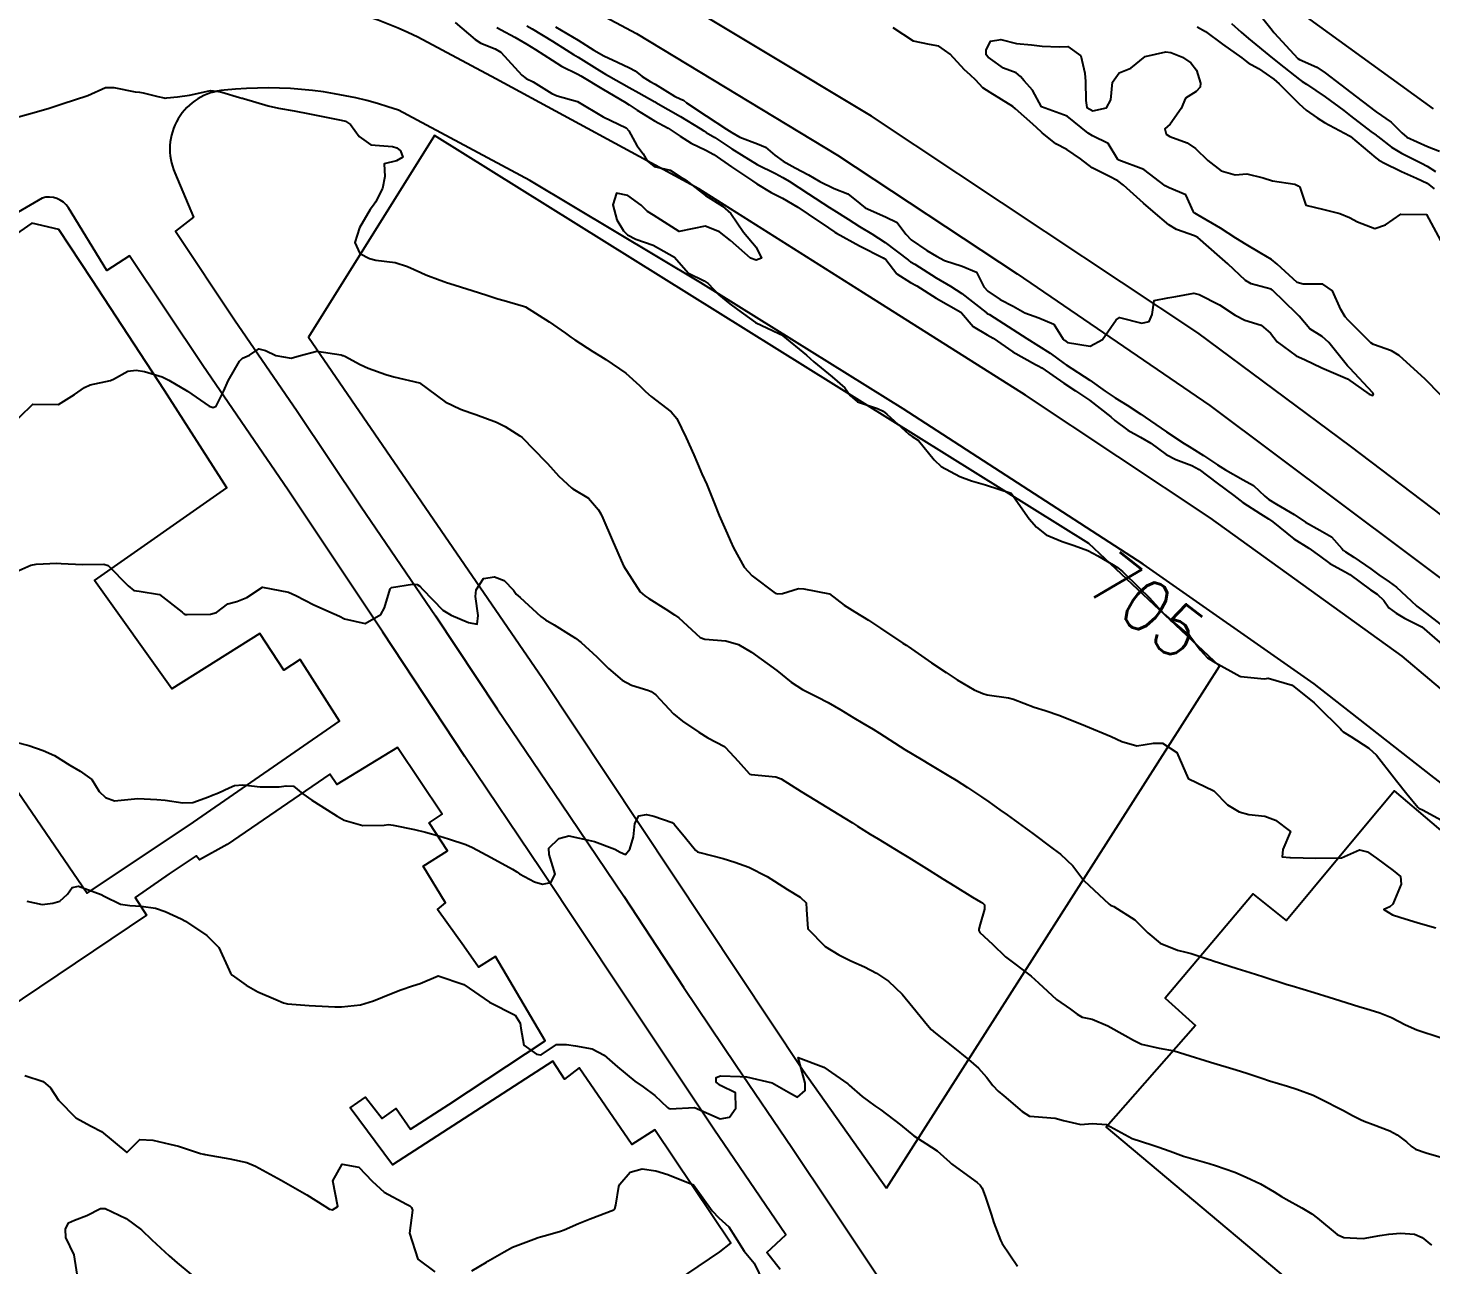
# Model space of a CAD drawing. Header units: metres. Extents: x 292545 to 299085, y 7450245 to 7463078.
# Drawn here: x 297802 to 297910.9, y 7452081.2 to 7452177.2 of the extents above; entities that cross this region are included whole.
import ezdxf
from ezdxf.enums import TextEntityAlignment as Align

# ---------------------------------------------------------------- set-up
doc = ezdxf.new("R2010")
doc.units = ezdxf.units.M
for name, color, linetype in [('Cotas', 45, 'Continuous'), ('Curvas de Nivel 1m', 11, 'Continuous'), ('Curvas de Nivel 5m', 15, 'Continuous'), ('Edificações', 30, 'Continuous'), ('Linha Férrea', 20, 'Continuous'), ('Vias Primárias', 230, 'Continuous')]:
    doc.layers.add(name, color=color, linetype=linetype)
doc.styles.add('Style-STANDARD', font='STANDARD.shx')

msp = doc.modelspace()

# ---------------------------------------------------------------- linework, layer by layer
at = {"layer": 'Curvas de Nivel 1m', "flags": 128}
for points, elevation in [([(297840.71, 7452177.36), (297841.11, 7452177.13), (297842.69, 7452176.16), (297843.76, 7452175.49), (297844.33, 7452175.13), (297844.68, 7452174.92), (297846.13, 7452174), (297846.67, 7452173.68), (297846.8, 7452173.59), (297847.05, 7452173.46), (297848.65, 7452172.56), (297849.39, 7452172.16), (297850.64, 7452171.45), (297850.71, 7452171.41), (297852.63, 7452170.3), (297854.15, 7452169.37), (297854.43, 7452169.19), (297854.61, 7452169.08), (297855.29, 7452168.67), (297856.6, 7452167.81), (297857.35, 7452167.33), (297858.58, 7452166.59), (297859.99, 7452165.88), (297860.57, 7452165.58), (297861.06, 7452165.28), (297862.55, 7452164.3), (297864.2, 7452163.25), (297864.54, 7452163.03), (297865.63, 7452162.33), (297866.53, 7452161.77), (297867.47, 7452161.21), (297868.51, 7452160.54), (297870.32, 7452159.17), (297870.41, 7452159.09), (297870.49, 7452159.04), (297870.81, 7452158.85), (297872.48, 7452157.8), (297873.58, 7452157.14), (297874.46, 7452156.56), (297876.35, 7452155.1), (297876.4, 7452155.06), (297876.44, 7452155.03), (297876.61, 7452154.93), (297878.43, 7452153.77), (297879.51, 7452153.07), (297880.42, 7452152.51), (297881.32, 7452151.95), (297882.4, 7452151.14), (297882.56, 7452151.03), (297884.39, 7452149.84), (297885.58, 7452149), (297886.37, 7452148.46), (297887.3, 7452147.91), (297888.36, 7452147.2), (297888.68, 7452146.96), (297890.34, 7452145.84), (297891.72, 7452144.92), (297892.11, 7452144.7), (297892.32, 7452144.57), (297893.21, 7452144), (297894.31, 7452143.28), (297894.92, 7452142.88), (297896.3, 7452142.12), (297897.1, 7452141.67), (297897.97, 7452140.84), (297898.28, 7452140.59), (297898.89, 7452140.22), (297900.26, 7452139.41), (297901.13, 7452138.81), (297902.25, 7452138.19), (297903.15, 7452137.69), (297903.96, 7452136.77), (297904.09, 7452136.63), (297904.23, 7452136.53), (297904.89, 7452136.1), (297906.21, 7452135.21), (297906.84, 7452134.74), (297907.64, 7452134.18), (297908.19, 7452133.77), (297909.33, 7452132.71), (297909.77, 7452132.3), (297910.18, 7452132), (297911.91, 7452130.68)], 703), ([(297895.38, 7452177.54), (297896.14, 7452176.87), (297896.71, 7452176.36), (297898.58, 7452174.84), (297898.68, 7452174.76), (297899.08, 7452174.43), (297900.67, 7452173.18), (297900.88, 7452173.03), (297901.22, 7452172.81), (297902.65, 7452171.84), (297904.1, 7452170.78), (297904.63, 7452170.37), (297906.21, 7452169.16), (297906.61, 7452168.86), (297906.68, 7452168.81), (297906.75, 7452168.75), (297907.8, 7452167.93), (297908.6, 7452167.46), (297910.14, 7452166.7), (297910.59, 7452166.45), (297911.22, 7452166.05)], 701), ([(297838.37, 7452177.21), (297838.71, 7452177.03), (297839.76, 7452176.47), (297840.69, 7452175.94), (297841.38, 7452175.52), (297842.67, 7452174.68), (297843.4, 7452174.23), (297844.66, 7452173.6), (297844.88, 7452173.48), (297846.65, 7452172.4), (297848.27, 7452171.44), (297848.64, 7452171.21), (297849.27, 7452170.8), (297850.62, 7452169.97), (297851.66, 7452169.4), (297852.61, 7452168.78), (297853.45, 7452168.23), (297854.6, 7452167.7), (297855.22, 7452167.35), (297856.58, 7452166.4), (297858.22, 7452165.32), (297858.56, 7452165.09), (297859.66, 7452164.41), (297860.55, 7452163.96), (297861.73, 7452163.28), (297862.54, 7452162.72), (297864.12, 7452161.66), (297864.52, 7452161.38), (297864.61, 7452161.33), (297864.74, 7452161.25), (297866.51, 7452160.27), (297868.36, 7452159.34), (297868.49, 7452159.26), (297868.56, 7452159.2), (297869.41, 7452158.11), (297870.48, 7452157.43), (297870.96, 7452157.17), (297872.46, 7452156.2), (297874.39, 7452155.13), (297874.44, 7452155.08), (297875.34, 7452154.02), (297876.43, 7452153.36), (297876.89, 7452153.1), (297878.41, 7452152.05), (297880.19, 7452151.06), (297880.4, 7452150.96), (297880.67, 7452150.79), (297882.38, 7452149.61), (297883.28, 7452149.02), (297884.37, 7452148.29), (297886.04, 7452146.99), (297886.35, 7452146.72), (297887.34, 7452145.97), (297888.34, 7452145.42), (297889.12, 7452144.95), (297890.31, 7452144.08), (297891.07, 7452143.69), (297892.31, 7452143.23), (297892.89, 7452142.9), (297894.29, 7452141.86), (297895.57, 7452140.88), (297896.27, 7452140.34), (297897.65, 7452139.46), (297898.26, 7452139.09), (297898.59, 7452138.84), (297900.24, 7452137.53), (297901.4, 7452136.81), (297902.23, 7452136.21), (297903.03, 7452135.6), (297904.21, 7452134.97), (297904.57, 7452134.77), (297906.19, 7452133.58), (297906.69, 7452133.24), (297907.22, 7452132.73), (297907.61, 7452132.16), (297908.17, 7452131.75), (297908.81, 7452131.36), (297910.16, 7452130.7), (297912.14, 7452128.99)], 704), ([(297842.93, 7452177.28), (297844.69, 7452176.25), (297845.91, 7452175.47), (297846.68, 7452175.03), (297847.75, 7452174.52), (297848.67, 7452174.08), (297849.1, 7452173.86), (297849.66, 7452173.43), (297850.27, 7452173.03), (297850.66, 7452172.81), (297852.17, 7452171.88), (297852.65, 7452171.67), (297852.85, 7452171.59), (297853.1, 7452171.38), (297854.63, 7452170.36), (297856.19, 7452169.34), (297856.61, 7452169.07), (297857.22, 7452168.72), (297858.6, 7452168.2), (297859.22, 7452167.93), (297859.94, 7452167.3), (297860.59, 7452166.84), (297861.53, 7452166.33), (297862.57, 7452165.79), (297863.43, 7452165.26), (297864.56, 7452164.73), (297865.62, 7452164.3), (297866.55, 7452163.56), (297866.97, 7452163.22), (297868.54, 7452162.53), (297869.44, 7452162.09), (297870.11, 7452161.18), (297870.52, 7452160.75), (297871.74, 7452159.92), (297872.5, 7452159.48), (297873.13, 7452159.14), (297874.49, 7452158.69), (297875.6, 7452158.22), (297876.18, 7452157.1), (297876.47, 7452156.75), (297877.44, 7452156.1), (297878.45, 7452155.58), (297879.35, 7452155.07), (297880.44, 7452154.68), (297881.6, 7452154.2), (297882.32, 7452153.03), (297882.37, 7452152.98), (297882.42, 7452152.94), (297882.67, 7452152.77), (297884.42, 7452152.49), (297885.39, 7452153), (297886.44, 7452154.54), (297886.7, 7452154.72), (297888.44, 7452154.27), (297889, 7452154.39), (297889.23, 7452154.95), (297889.38, 7452156.03), (297890.46, 7452156.23), (297891.06, 7452156.33), (297892.47, 7452156.6), (297892.88, 7452156.49), (297894.45, 7452155.68), (297895.69, 7452154.88), (297896.44, 7452154.51), (297897.7, 7452154.11), (297898.43, 7452153.49), (297898.95, 7452152.83), (297900.41, 7452151.74), (297901.05, 7452151.45), (297902.4, 7452150.79), (297904.39, 7452149.94), (297906.08, 7452148.75), (297906.37, 7452148.65), (297906.42, 7452148.75), (297906.37, 7452148.86), (297904.57, 7452150.77), (297904.4, 7452150.96), (297902.96, 7452152.78), (297902.43, 7452153.24), (297901.47, 7452153.84), (297900.64, 7452154.82), (297900.45, 7452155.02), (297898.58, 7452156.84), (297898.47, 7452156.91), (297896.93, 7452157.32), (297896.48, 7452157.59), (297895.11, 7452158.88), (297894.5, 7452159.42), (297892.79, 7452160.91), (297892.52, 7452161.06), (297891.13, 7452161.53), (297890.53, 7452161.9), (297889.3, 7452162.95), (297888.55, 7452163.58), (297887.02, 7452164.98), (297886.57, 7452165.31), (297885.88, 7452165.68), (297884.58, 7452166.33), (297883.66, 7452167.02), (297882.6, 7452167.74), (297881.77, 7452168.2), (297880.7, 7452169.05), (297880.61, 7452169.13), (297879.97, 7452169.71), (297878.64, 7452170.91), (297878.42, 7452171.08), (297876.65, 7452172.18), (297876.1, 7452172.55), (297875.56, 7452173.12), (297875.1, 7452173.55), (297874.67, 7452173.94), (297873.55, 7452175.14), (297872.69, 7452175.76), (297871.95, 7452175.9), (297870.7, 7452176.15), (297869.14, 7452177.19)], 702), ([(297911.64, 7452148.69), (297910.39, 7452149.95), (297909.58, 7452150.71), (297908.41, 7452151.76), (297907.81, 7452152.12), (297906.42, 7452152.62), (297906.21, 7452152.75), (297904.44, 7452154.5), (297904.22, 7452154.77), (297903.89, 7452155.33), (297903.24, 7452156.78), (297902.48, 7452157.3), (297900.96, 7452157.29), (297900.48, 7452157.43), (297898.94, 7452158.84), (297898.5, 7452159.21), (297897.62, 7452159.74), (297896.52, 7452160.38), (297895.73, 7452160.88), (297894.53, 7452161.65), (297892.8, 7452162.65), (297892.54, 7452162.81), (297892.48, 7452162.85), (297892.44, 7452162.91), (297891.86, 7452164.22), (297890.56, 7452164.78), (297890.24, 7452164.94), (297888.58, 7452166.19), (297886.66, 7452166.92), (297886.59, 7452166.95), (297886.56, 7452166.98), (297885.83, 7452168.22), (297884.61, 7452168.81), (297884.27, 7452169.01), (297882.63, 7452170.35), (297880.64, 7452171.05), (297879.95, 7452172.35), (297879.31, 7452173.07), (297879.02, 7452173.43), (297878.67, 7452173.7), (297877.7, 7452174.07), (297876.68, 7452174.79), (297876.5, 7452174.92), (297876.36, 7452175.1), (297876.34, 7452175.46), (297876.7, 7452176.17), (297877.5, 7452176.3), (297878.7, 7452175.99), (297879.87, 7452175.88), (297880.69, 7452175.77), (297882.01, 7452175.72), (297882.69, 7452175.74), (297883.69, 7452175.02), (297884.01, 7452173.68), (297884.06, 7452173.02), (297884.09, 7452171.56), (297884.16, 7452171.01), (297884.63, 7452170.76), (297885.68, 7452170.99), (297886.03, 7452171.6), (297886.15, 7452172.99), (297886.67, 7452173.71), (297887.57, 7452174.07), (297888.68, 7452174.96), (297890.3, 7452175.33), (297890.69, 7452175.27), (297891.58, 7452174.93), (297892.24, 7452174.48), (297892.67, 7452173.9), (297892.98, 7452172.91), (297892.96, 7452172.6), (297892.65, 7452172.26), (297891.83, 7452171.74), (297891.48, 7452170.93), (297890.62, 7452169.72), (297890.22, 7452169.35), (297890.32, 7452168.94), (297890.61, 7452168.75), (297891.96, 7452168.27), (297892.6, 7452167.84), (297893.56, 7452166.9), (297894.58, 7452166.1), (297895.67, 7452165.78), (297896.58, 7452165.86), (297897.86, 7452165.56), (297898.57, 7452165.33), (297900.32, 7452165.06), (297900.56, 7452164.93), (297900.69, 7452164.82), (297901.16, 7452163.42), (297902.55, 7452163.09), (297903.8, 7452162.78), (297904.54, 7452162.46), (297905.17, 7452162.13), (297906.53, 7452161.62), (297907.35, 7452161.91), (297908.54, 7452162.72), (297910.54, 7452162.7), (297911.62, 7452160.69)], 703), ([(297892.72, 7452177.28), (297893.37, 7452176.9), (297894.7, 7452175.94), (297896.2, 7452174.87), (297896.46, 7452174.65), (297896.68, 7452174.47), (297897.5, 7452174.03), (297898.67, 7452173.21), (297899.08, 7452172.84), (297900.64, 7452171.3), (297901.2, 7452170.81), (297902.03, 7452170.2), (297902.62, 7452169.85), (297904.56, 7452168.82), (297904.61, 7452168.79), (297904.64, 7452168.77), (297906.6, 7452167.1), (297906.8, 7452166.95), (297907.17, 7452166.74), (297908.58, 7452166.03), (297909.75, 7452165.53), (297910.57, 7452165.13), (297911.13, 7452164.69)], 702), ([(297800.79, 7452170.17), (297802.63, 7452170.68), (297803.63, 7452170.97), (297804.64, 7452171.29), (297806.64, 7452171.93), (297808, 7452172.57), (297808.65, 7452172.56), (297810.3, 7452172.23), (297810.65, 7452172.19), (297810.91, 7452172.15), (297812.05, 7452171.87), (297812.54, 7452171.76), (297812.64, 7452171.74), (297812.75, 7452171.75), (297813.58, 7452171.85), (297814.52, 7452171.96), (297814.64, 7452171.99), (297816.15, 7452172.32), (297816.65, 7452172.29), (297817.03, 7452172.2), (297818.4, 7452171.79), (297818.59, 7452171.74), (297818.64, 7452171.74), (297818.72, 7452171.71), (297820.63, 7452171.13), (297821.43, 7452170.96), (297822.63, 7452170.75), (297823.84, 7452170.52), (297824.62, 7452170.36), (297826.28, 7452170.04), (297826.62, 7452169.95), (297827.01, 7452169.69), (297827.68, 7452168.76), (297828.6, 7452168.12), (297830.27, 7452167.98), (297830.6, 7452167.87), (297830.9, 7452167.65), (297831.07, 7452167.16), (297830.58, 7452166.86), (297829.62, 7452166.63), (297829.69, 7452165.66), (297829.5, 7452164.72), (297828.96, 7452163.67), (297828.79, 7452163.42), (297828.54, 7452163.1), (297827.72, 7452161.68), (297827.36, 7452160.54), (297827.75, 7452159.68), (297828.5, 7452159.3), (297828.99, 7452159.17), (297830.49, 7452158.99), (297831.45, 7452158.68), (297832.48, 7452158.19), (297832.87, 7452158.02), (297833.97, 7452157.61), (297834.34, 7452157.47), (297834.47, 7452157.43), (297834.72, 7452157.35), (297836.47, 7452156.8), (297837.59, 7452156.45), (297838.46, 7452156.17), (297838.93, 7452156.03), (297840.45, 7452155.59), (297840.6, 7452155.53), (297842.44, 7452154.38), (297843.71, 7452153.49), (297844.12, 7452153.19), (297844.42, 7452152.98), (297845.81, 7452152.07), (297846.41, 7452151.7), (297846.82, 7452151.46), (297848.39, 7452150.38), (297849.44, 7452149.42), (297849.91, 7452148.96), (297850.36, 7452148.57), (297851.91, 7452147.39), (297852.35, 7452146.86), (297853.06, 7452145.38), (297853.65, 7452144.04), (297853.94, 7452143.37), (297854.29, 7452142.57), (297854.66, 7452141.74), (297854.82, 7452141.36), (297855.24, 7452140.32), (297855.64, 7452139.35), (297856.24, 7452137.94), (297856.51, 7452137.34), (297856.73, 7452136.84), (297857.57, 7452135.33), (297858.2, 7452134.66), (297859.97, 7452133.3), (297860.18, 7452133.25), (297860.54, 7452133.29), (297861.79, 7452133.67), (297862.19, 7452133.65), (297864.18, 7452133.25), (297865.33, 7452132.39), (297866.17, 7452131.85), (297867.22, 7452131.21), (297868.16, 7452130.6), (297869.89, 7452129.44), (297870.14, 7452129.28), (297870.21, 7452129.24), (297870.3, 7452129.18), (297872.12, 7452127.89), (297873.25, 7452127.14), (297874.11, 7452126.57), (297875.42, 7452125.8), (297876.1, 7452125.51), (297876.42, 7452125.43), (297878.09, 7452125.18), (297878.46, 7452125.08), (297880.08, 7452124.46), (297880.94, 7452124.19), (297882.07, 7452123.81), (297884.06, 7452123.01), (297886.05, 7452122.19), (297886.87, 7452121.79), (297888.05, 7452121.46), (297889.34, 7452121.66), (297890.05, 7452121.66), (297891.16, 7452120.93), (297892.02, 7452118.92), (297894.01, 7452117.97), (297895.08, 7452116.88), (297895.99, 7452116.33), (297896.73, 7452116.12), (297897.98, 7452116.01), (297898.82, 7452115.68), (297899.97, 7452114.82), (297899.38, 7452113.4), (297899.32, 7452112.83), (297899.92, 7452112.79), (297899.94, 7452112.79), (297899.98, 7452112.79), (297901.94, 7452112.74), (297903.94, 7452112.77), (297905.33, 7452113.38), (297905.95, 7452113.24), (297906.65, 7452112.74), (297907.93, 7452111.78), (297908.52, 7452111.31), (297908.56, 7452110.72), (297907.91, 7452109.16), (297907.67, 7452108.96), (297907.22, 7452108.74), (297907.9, 7452108.34), (297908.46, 7452108.16), (297909.89, 7452107.72), (297911.25, 7452107.32)], 706), ([(297800.33, 7452146.01), (297802.35, 7452147.98), (297804.35, 7452147.96), (297805.58, 7452148.74), (297806.37, 7452149.28), (297806.82, 7452149.49), (297808.38, 7452149.82), (297808.45, 7452149.84), (297808.61, 7452149.91), (297809.74, 7452150.54), (297810.39, 7452150.62), (297811.02, 7452150.51), (297812.39, 7452150.11), (297812.92, 7452149.85), (297814.37, 7452148.98), (297816.05, 7452147.82), (297816.35, 7452147.71), (297816.6, 7452147.82), (297817.17, 7452149.01), (297817.52, 7452149.8), (297818.4, 7452151.32), (297818.64, 7452151.55), (297819.18, 7452151.78), (297819.91, 7452152.27), (297820.41, 7452152.16), (297821.23, 7452151.76), (297822.4, 7452151.56), (297823.02, 7452151.74), (297824.41, 7452152.1), (297826.3, 7452151.8), (297826.4, 7452151.77), (297826.45, 7452151.75), (297826.57, 7452151.7), (297827.77, 7452151.05), (297828.39, 7452150.77), (297829.76, 7452150.29), (297830.39, 7452150.1), (297832.38, 7452149.63), (297834.36, 7452148.17), (297835.56, 7452147.59), (297836.35, 7452147.32), (297836.74, 7452147.19), (297838.34, 7452146.59), (297839.03, 7452146.24), (297840.15, 7452145.53), (297840.33, 7452145.39), (297842.18, 7452143.51), (297842.3, 7452143.37), (297843.19, 7452142.4), (297844.16, 7452141.49), (297844.28, 7452141.41), (297845.49, 7452140.68), (297846.27, 7452139.78), (297846.44, 7452139.46), (297846.6, 7452139.12), (297847.33, 7452137.45), (297848.21, 7452135.44), (297849.5, 7452133.42), (297849.86, 7452133.09), (297850.18, 7452132.89), (297851.5, 7452132.07), (297852.17, 7452131.64), (297852.5, 7452131.39), (297854.15, 7452129.87), (297854.52, 7452129.73), (297856.15, 7452129.6), (297857.13, 7452129.33), (297858.13, 7452128.73), (297860.11, 7452127.3), (297861.21, 7452126.39), (297862.1, 7452125.83), (297863.24, 7452125.26), (297864.09, 7452124.82), (297865.07, 7452124.25), (297866.07, 7452123.64), (297866.79, 7452123.21), (297867.59, 7452122.74), (297868.06, 7452122.45), (297870.04, 7452121.18), (297871.31, 7452120.43), (297872.03, 7452119.99), (297873.45, 7452119.14), (297874.02, 7452118.79), (297874.9, 7452118.23), (297876, 7452117.49), (297876.55, 7452117.1), (297877.4, 7452116.5), (297877.98, 7452116.11), (297879.41, 7452115.07), (297879.97, 7452114.65), (297881.45, 7452113.55), (297881.94, 7452113.18), (297882.13, 7452113.04), (297883.07, 7452112.15), (297883.92, 7452111.01), (297885.9, 7452109.16), (297886.01, 7452109.1), (297886.27, 7452108.98), (297887.89, 7452107.95), (297888.91, 7452106.95), (297889.86, 7452106.14), (297891.2, 7452105.59), (297891.86, 7452105.44), (297892.27, 7452105.33), (297893.58, 7452104.89), (297893.85, 7452104.81), (297893.97, 7452104.77), (297895.84, 7452104.16), (297896.84, 7452103.86), (297897.83, 7452103.56), (297899.71, 7452102.94), (297899.82, 7452102.9), (297900.11, 7452102.82), (297901.82, 7452102.3), (297902.98, 7452101.94), (297903.81, 7452101.68), (297905.36, 7452101.2), (297905.81, 7452101.07), (297906.9, 7452100.74), (297907.8, 7452100.37), (297908.89, 7452099.81), (297909.79, 7452099.41), (297911.67, 7452098.8)], 707), ([(297801.28, 7452135.07), (297802.21, 7452135.48), (297802.61, 7452135.57), (297804.21, 7452135.64), (297804.55, 7452135.62), (297806.21, 7452135.54), (297807.86, 7452135.56), (297808.21, 7452135.45), (297809.76, 7452133.89), (297810.19, 7452133.52), (297810.61, 7452133.46), (297812.18, 7452133.2), (297813.94, 7452131.84), (297814.04, 7452131.72), (297814.16, 7452131.66), (297814.34, 7452131.66), (297816.16, 7452131.69), (297816.61, 7452131.81), (297817.49, 7452132.48), (297818.18, 7452132.67), (297818.98, 7452132.98), (297820.19, 7452133.77), (297822.19, 7452133.39), (297822.78, 7452133.14), (297824.17, 7452132.4), (297825.74, 7452131.7), (297826.16, 7452131.52), (297826.54, 7452131.31), (297828.16, 7452130.96), (297829.37, 7452131.66), (297829.65, 7452132.18), (297830.09, 7452133.65), (297830.19, 7452133.74), (297831.82, 7452134.01), (297832.2, 7452133.98), (297832.4, 7452133.84), (297832.61, 7452133.62), (297834.17, 7452132), (297834.83, 7452131.59), (297836.16, 7452131.04), (297836.84, 7452130.89), (297836.92, 7452131.57), (297836.71, 7452133.05), (297836.76, 7452133.57), (297837.33, 7452134.44), (297838.2, 7452134.59), (297838.93, 7452134.28), (297839.66, 7452133.54), (297839.88, 7452133.24), (297840.18, 7452132.98), (297841.79, 7452131.51), (297842.16, 7452131.24), (297842.82, 7452130.84), (297844.15, 7452130.02), (297844.48, 7452129.82), (297844.93, 7452129.48), (297846.13, 7452128.37), (297847.05, 7452127.45), (297848.1, 7452126.56), (297848.83, 7452126.16), (297850.1, 7452125.77), (297850.35, 7452125.67), (297850.71, 7452125.41), (297851.38, 7452124.7), (297852.08, 7452123.94), (297852.77, 7452123.38), (297854.06, 7452122.51), (297854.76, 7452122.07), (297856.04, 7452121.4), (297856.13, 7452121.34), (297857.09, 7452120.27), (297857.95, 7452119.32), (297858.02, 7452119.27), (297858.1, 7452119.24), (297860.02, 7452119.04), (297860.43, 7452118.89), (297862, 7452117.91), (297863.06, 7452117.26), (297863.99, 7452116.69), (297865.37, 7452115.84), (297865.98, 7452115.48), (297866.13, 7452115.38), (297866.37, 7452115.22), (297867.36, 7452114.6), (297867.96, 7452114.23), (297869.69, 7452113.18), (297869.95, 7452113.02), (297870.34, 7452112.78), (297871.93, 7452111.8), (297873, 7452111.14), (297873.92, 7452110.57), (297875.3, 7452109.72), (297875.91, 7452109.36), (297876.06, 7452109.26), (297876.22, 7452109.11), (297876.22, 7452108.78), (297875.88, 7452107.61), (297875.77, 7452107.22), (297875.78, 7452107.11), (297875.87, 7452106.98), (297876.83, 7452106.06), (297877.85, 7452105.08), (297879.84, 7452103.58), (297880.41, 7452103.05), (297881.81, 7452101.77), (297882.89, 7452101.02), (297883.41, 7452100.63), (297883.8, 7452100.39), (297884.57, 7452100.23), (297885.79, 7452099.72), (297887.13, 7452098.98), (297887.78, 7452098.6), (297888.42, 7452098.31), (297889.77, 7452098), (297890.93, 7452097.77), (297891.76, 7452097.53), (297893.75, 7452096.89), (297895.75, 7452096.3), (297896.57, 7452096.04), (297897.74, 7452095.65), (297898.35, 7452095.46), (297899.74, 7452095.04), (297900.46, 7452094.81), (297901.73, 7452094.33), (297902.6, 7452093.91), (297903.72, 7452093.33), (297904.08, 7452093.14), (297904.78, 7452092.76), (297905.4, 7452092.46), (297905.7, 7452092.32), (297906.38, 7452092.06), (297907.69, 7452091.56), (297908.24, 7452091.27), (297908.97, 7452090.71), (297909.35, 7452090.37), (297909.68, 7452090.15), (297910.49, 7452089.87), (297911.67, 7452089.52)], 708), ([(297800.04, 7452122.01), (297802.04, 7452121.48), (297803.16, 7452121.1), (297804.03, 7452120.71), (297805.22, 7452119.95), (297806.02, 7452119.5), (297806.94, 7452118.85), (297807.51, 7452117.92), (297808, 7452117.44), (297808.7, 7452117.19), (297809.99, 7452117.31), (297810.51, 7452117.37), (297811.99, 7452117.3), (297812.63, 7452117.23), (297813.99, 7452117.03), (297814.77, 7452117.05), (297816, 7452117.5), (297816.23, 7452117.59), (297816.77, 7452117.81), (297817.6, 7452118.21), (297818.01, 7452118.37), (297818.65, 7452118.43), (297820.01, 7452118.28), (297821.49, 7452118.27), (297822.01, 7452118.36), (297822.58, 7452118.32), (297823.31, 7452117.73), (297824, 7452117.23), (297825.2, 7452116.49), (297825.98, 7452116.01), (297826.52, 7452115.69), (297827.97, 7452115.27), (297829.63, 7452115.31), (297829.97, 7452115.34), (297830.32, 7452115.3), (297831.97, 7452114.97), (297832.84, 7452114.75), (297833.96, 7452114.44), (297834.61, 7452114.25), (297835.96, 7452113.79), (297836.49, 7452113.57), (297837.94, 7452112.8), (297839.58, 7452111.88), (297839.93, 7452111.67), (297840.14, 7452111.53), (297841.3, 7452110.91), (297841.92, 7452110.73), (297842.57, 7452110.85), (297842.89, 7452111.5), (297842.43, 7452113.02), (297842.41, 7452113.51), (297843.19, 7452114.27), (297843.96, 7452114.47), (297844.78, 7452114.3), (297845.96, 7452114.02), (297847.52, 7452113.44), (297847.95, 7452113.2), (297848.36, 7452113.03), (297848.7, 7452113.43), (297848.99, 7452114.4), (297849.09, 7452115.43), (297849.38, 7452116.03), (297849.98, 7452116.14), (297850.56, 7452115.99), (297851.97, 7452115.51), (297852.14, 7452115.39), (297853.02, 7452114.32), (297853.8, 7452113.37), (297853.95, 7452113.24), (297854.14, 7452113.18), (297855.94, 7452112.71), (297856.85, 7452112.42), (297857.93, 7452112.03), (297859.35, 7452111.31), (297859.92, 7452110.96), (297860.94, 7452110.31), (297861.91, 7452109.7), (297862.37, 7452109.27), (297862.41, 7452108.75), (297862.52, 7452107.26), (297863.86, 7452105.89), (297864.91, 7452105.24), (297865.85, 7452104.78), (297866.92, 7452104.29), (297867.84, 7452103.81), (297868.77, 7452103.19), (297869.82, 7452102.17), (297870.65, 7452101.17), (297871.79, 7452099.77), (297872.08, 7452099.45), (297872.41, 7452099.15), (297873.77, 7452098.09), (297874.98, 7452097.12), (297875.75, 7452096.43), (297876.38, 7452095.74), (297876.88, 7452095.09), (297877.28, 7452094.64), (297877.72, 7452094.28), (297879.15, 7452093.07), (297879.71, 7452092.72), (297880.08, 7452092.68), (297881.71, 7452092.55), (297882.35, 7452092.38), (297883.7, 7452092.07), (297884.57, 7452092.13), (297885.7, 7452092.07), (297887.68, 7452090.97), (297889.21, 7452090.48), (297889.68, 7452090.33), (297890.62, 7452089.98), (297891.67, 7452089.61), (297892.21, 7452089.45), (297893.66, 7452089.04), (297894.15, 7452088.89), (297895.66, 7452088.35), (297896.53, 7452087.98), (297897.64, 7452087.45), (297898.71, 7452086.83), (297899.28, 7452086.47), (297899.63, 7452086.26), (297900.84, 7452085.59), (297901.62, 7452085.13), (297902.06, 7452084.8), (297903.6, 7452083.53), (297904.11, 7452083.29), (297905.6, 7452083.22), (297906.9, 7452083.44), (297907.6, 7452083.55), (297908.5, 7452083.62), (297909.6, 7452083.54), (297910.18, 7452083.28), (297910.91, 7452082.69)], 709), ([(297801.73, 7452095.86), (297803.16, 7452095.4), (297803.72, 7452094.91), (297804.35, 7452093.95), (297805.7, 7452092.59), (297806.88, 7452091.93), (297807.69, 7452091.53), (297809.66, 7452089.89), (297810.66, 7452090.89), (297811.68, 7452090.84), (297813, 7452090.53), (297813.67, 7452090.39), (297815.37, 7452089.82), (297815.61, 7452089.77), (297815.66, 7452089.76), (297815.74, 7452089.74), (297817.66, 7452089.41), (297818.98, 7452089.1), (297819.65, 7452088.82), (297821.64, 7452087.75), (297823.63, 7452086.61), (297825.03, 7452085.71), (297825.39, 7452085.48), (297825.61, 7452085.43), (297826.04, 7452085.7), (297825.64, 7452087.7), (297826.37, 7452088.98), (297827.65, 7452088.75), (297828.69, 7452087.67), (297829.63, 7452086.82), (297831.36, 7452085.89), (297831.61, 7452085.75), (297831.74, 7452085.63), (297831.82, 7452085.42), (297831.59, 7452083.63), (297832.24, 7452081.62), (297833.56, 7452080.63)], 711), ([(297836.43, 7452080.7), (297837.57, 7452081.37), (297837.68, 7452081.45), (297837.85, 7452081.56), (297838.95, 7452082.18), (297839.58, 7452082.53), (297841.24, 7452083.17), (297841.59, 7452083.29), (297841.76, 7452083.34), (297842.34, 7452083.5), (297843.31, 7452083.78), (297843.6, 7452083.88), (297844.71, 7452084.37), (297845.61, 7452084.73), (297847.44, 7452085.44), (297847.53, 7452085.52), (297847.62, 7452085.81), (297847.84, 7452087.24), (297847.91, 7452087.44), (297848.73, 7452088.36), (297849.66, 7452088.63), (297850.71, 7452088.46), (297851.65, 7452088.17), (297853.64, 7452087.37), (297855.09, 7452085.36), (297855.61, 7452084.81), (297856.39, 7452084.13), (297856.88, 7452083.33), (297857.58, 7452082.24), (297858.34, 7452081.31), (297859.07, 7452079.79)], 711), ([(297805.88, 7452079.94), (297805.57, 7452081.94), (297804.93, 7452083.29), (297804.9, 7452083.95), (297805.13, 7452084.42), (297805.6, 7452084.63), (297806.55, 7452084.99), (297807.62, 7452085.54), (297807.98, 7452085.55), (297809.61, 7452084.76), (297810.8, 7452083.88), (297811.59, 7452083.11), (297812.94, 7452081.86), (297813.57, 7452081.33), (297815.38, 7452079.82)], 712)]:
    msp.add_lwpolyline(points, dxfattribs=dict(at, elevation=elevation))
at = {"layer": 'Curvas de Nivel 5m', "flags": 128}
for points, elevation in [([(297897.07, 7452178.86), (297898.55, 7452177.01), (297898.69, 7452176.84), (297898.71, 7452176.81), (297900.55, 7452174.82), (297900.68, 7452174.73), (297902.01, 7452174.13), (297902.67, 7452173.7), (297903.87, 7452172.78), (297904.65, 7452172.18), (297906.51, 7452170.75), (297906.63, 7452170.67), (297907.78, 7452169.88), (297908.62, 7452169.04), (297909.01, 7452168.72), (297910.61, 7452167.98), (297911.53, 7452167.62)], 700), ([(297835.13, 7452177.6), (297836.7, 7452176.29), (297837.14, 7452176.01), (297838.24, 7452175.56), (297838.69, 7452175.3), (297840.32, 7452173.53), (297840.66, 7452173.26), (297841.18, 7452173), (297842.65, 7452172.11), (297843.05, 7452171.91), (297844.64, 7452171.48), (297846.63, 7452170.28), (297848.41, 7452169.44), (297848.61, 7452169.19), (297849.24, 7452168.07), (297849.73, 7452167.42), (297850.05, 7452166.88), (297850.58, 7452166.42), (297851.83, 7452166.15), (297852.58, 7452165.65), (297852.74, 7452165.55), (297853.05, 7452165.38), (297854.56, 7452164.19), (297855.88, 7452163.35), (297856.54, 7452162.77), (297857.52, 7452161.33), (297858.51, 7452160.18), (297858.92, 7452159.31), (297858.49, 7452159.15), (297858.06, 7452159.32), (297856.51, 7452160.69), (297855.65, 7452161.35), (297854.53, 7452161.79), (297852.52, 7452161.39), (297850.54, 7452162.66), (297850.06, 7452162.94), (297849.57, 7452163.42), (297848.55, 7452164.17), (297847.65, 7452164.35), (297847.37, 7452163.45), (297847.68, 7452162.3), (297848.21, 7452161.44), (297848.52, 7452161.12), (297849.15, 7452160.8), (297850.51, 7452160.32), (297852.16, 7452159.39), (297852.49, 7452159.01), (297853.24, 7452158.14), (297854.47, 7452157.56), (297854.77, 7452157.36), (297855.59, 7452156.48), (297856.46, 7452155.78), (297857.06, 7452155.33), (297858.44, 7452154.31), (297860.25, 7452153.47), (297860.42, 7452153.38), (297860.57, 7452153.29), (297862.41, 7452151.78), (297862.97, 7452151.26), (297864.39, 7452150.11), (297865.37, 7452149.24), (297865.8, 7452148.66), (297866.36, 7452148.16), (297867.91, 7452147.65), (297868.36, 7452147.44), (297868.65, 7452147.2), (297870.34, 7452145.65), (297870.62, 7452145.46), (297871.11, 7452145.17), (297872.31, 7452143.65), (297872.86, 7452143.14), (297874.3, 7452142.36), (297875.2, 7452142.03), (297876.29, 7452141.72), (297878.28, 7452141.08), (297879.7, 7452139.07), (297880.25, 7452138.44), (297881.02, 7452137.83), (297882.24, 7452137.32), (297883.18, 7452137.02), (297884.23, 7452136.62), (297885.02, 7452136.21), (297886.22, 7452135.5), (297886.54, 7452135.31), (297886.93, 7452134.98), (297888.19, 7452133.76), (297889.03, 7452132.95), (297890.17, 7452131.67), (297891.04, 7452130.93), (297892.15, 7452130), (297892.96, 7452128.91), (297893.53, 7452128.3), (297894.12, 7452127.93), (297896.03, 7452126.87), (297896.11, 7452126.84), (297897.92, 7452126.65), (297898.11, 7452126.69), (297898.25, 7452126.7), (297900.11, 7452126.16), (297901.81, 7452124.8), (297902.09, 7452124.52), (297903.84, 7452122.77), (297903.95, 7452122.66), (297904.06, 7452122.55), (297904.65, 7452122.17), (297906.05, 7452121.27), (297906.64, 7452120.74), (297908.02, 7452118.98), (297908.21, 7452118.73), (297909.01, 7452117.72), (297909.85, 7452116.7), (297909.92, 7452116.63), (297909.99, 7452116.59), (297910.21, 7452116.48), (297911.98, 7452115.52)], 705), ([(297801.9, 7452109.39), (297803.07, 7452109.15), (297803.9, 7452109.24), (297804.45, 7452109.4), (297805.04, 7452109.95), (297805.41, 7452110.45), (297805.91, 7452110.57), (297807.66, 7452109.92), (297807.9, 7452109.79), (297809.16, 7452109.17), (297809.89, 7452109.06), (297810.77, 7452109), (297811.89, 7452108.85), (297812.63, 7452108.6), (297813.88, 7452108.02), (297814.22, 7452107.84), (297815.87, 7452106.74), (297816.8, 7452105.81), (297817.6, 7452104.04), (297817.7, 7452103.8), (297817.83, 7452103.66), (297818.91, 7452102.87), (297819.82, 7452102.35), (297821.23, 7452101.76), (297821.81, 7452101.52), (297822.12, 7452101.43), (297823.8, 7452101.3), (297825.31, 7452101.22), (297825.8, 7452101.19), (297826.31, 7452101.19), (297827.8, 7452101.36), (297828.81, 7452101.66), (297829.51, 7452101.96), (297829.81, 7452102.08), (297830.93, 7452102.52), (297831.82, 7452102.82), (297832.43, 7452103.02), (297833.83, 7452103.61), (297835.82, 7452102.92), (297837.8, 7452101.56), (297839.79, 7452100.55), (297840.18, 7452099.93), (297840.24, 7452099.53), (297840.47, 7452098.23), (297841.44, 7452097.51), (297841.76, 7452097.47), (297841.8, 7452097.47), (297841.88, 7452097.51), (297843, 7452098.27), (297843.77, 7452098.28), (297844.47, 7452098.18), (297845.77, 7452097.94), (297846.69, 7452097.45), (297847.75, 7452096.53), (297849.09, 7452095.43), (297849.73, 7452094.98), (297850.64, 7452094.32), (297851.61, 7452093.39), (297851.71, 7452093.31), (297851.83, 7452093.27), (297853.71, 7452093.37), (297855.7, 7452092.49), (297856.42, 7452092.62), (297856.91, 7452093.33), (297856.9, 7452094.51), (297855.73, 7452095.09), (297855.4, 7452095.35), (297855.4, 7452095.7), (297855.74, 7452095.84), (297857.27, 7452095.8), (297857.74, 7452095.75), (297859.73, 7452095.3), (297861.02, 7452094.57), (297861.72, 7452094.19), (297862.3, 7452094.69), (297862.31, 7452095.26), (297861.76, 7452097.27), (297863.75, 7452096.52), (297865.61, 7452095.23), (297865.73, 7452095.12), (297866.73, 7452094.23), (297867.72, 7452093.5), (297868.17, 7452093.2), (297869.7, 7452092.03), (297870.74, 7452091.17), (297871.68, 7452090.59), (297872.56, 7452090.03), (297873.54, 7452089.13), (297873.6, 7452089.07), (297873.66, 7452089.02), (297874.05, 7452088.73), (297875.65, 7452087.55), (297875.89, 7452087.35), (297876.04, 7452087.11), (297876.31, 7452086.42), (297876.75, 7452085.1), (297876.95, 7452084.44), (297877.47, 7452083.09), (297877.59, 7452082.83), (297878.78, 7452081.07)], 710)]:
    msp.add_lwpolyline(points, dxfattribs=dict(at, elevation=elevation))
at = {"layer": 'Edificações'}
msp.add_lwpolyline([(297868.61, 7452087.11), (297894.47, 7452127.63), (297884.33, 7452137.17), (297833.54, 7452168.83), (297823.75, 7452153.17), (297841.92, 7452126.72), (297862.15, 7452096.25)], close=True, dxfattribs=at)
for points in [[(297799.41, 7452120.47), (297806.58, 7452110.02), (297814.83, 7452115.53), (297826.16, 7452123.37), (297823.1, 7452128.15), (297821.85, 7452127.34), (297819.98, 7452130.17), (297813.15, 7452125.87), (297807.14, 7452134.29), (297817.42, 7452141.48), (297812.58, 7452149.03), (297806.95, 7452157.67), (297804.38, 7452161.55), (297802.27, 7452162.03), (297796.81, 7452158.26)], [(297833.1, 7452066.88), (297855.69, 7452082.17), (297856.54, 7452082.86), (297850.63, 7452091.66), (297848.86, 7452090.52), (297844.75, 7452096.47), (297843.62, 7452095.59), (297842.71, 7452096.99), (297830.28, 7452088.94), (297827, 7452093.36), (297828.17, 7452094.19), (297829.47, 7452092.53), (297830.55, 7452093.31), (297831.68, 7452091.71), (297834.64, 7452093.61), (297842.12, 7452098.55), (297838.28, 7452105.11), (297836.95, 7452104.28), (297835.81, 7452105.9), (297833.76, 7452108.75), (297834.4, 7452109.28), (297832.66, 7452112.11), (297834.55, 7452113.31), (297833.12, 7452115.48), (297834.14, 7452116.15), (297830.67, 7452121.34), (297825.95, 7452118.45), (297825.42, 7452119.26), (297817.44, 7452113.81), (297815.3, 7452112.61), (297815.03, 7452112.93), (297812.94, 7452111.51), (297810.31, 7452109.68), (297811.19, 7452108.32), (297793.19, 7452096.22)], [(297919.73, 7452108.02), (297908.04, 7452117.97), (297905.66, 7452115.11), (297899.65, 7452107.9), (297897.08, 7452109.96), (297890.24, 7452101.88), (297892.59, 7452099.76), (297885.67, 7452091.86), (297905.2, 7452075.44), (297897.95, 7452067.81), (297912.76, 7452055.69)]]:
    msp.add_lwpolyline(points, dxfattribs=at)
at = {"layer": 'Linha Férrea', "linetype": 'Continuous'}
for points in [[(297915.76, 7452136.28), (297904.64, 7452144.73), (297892.79, 7452153.51), (297880.93, 7452161.38), (297867.45, 7452170.35), (297850.47, 7452180.57), (297832.23, 7452190.65), (297812.55, 7452201.11), (297795.58, 7452209.35), (297775.36, 7452218.24), (297757.28, 7452226.26), (297738.93, 7452233.17), (297721.82, 7452238.9), (297697.46, 7452245.58), (297680.59, 7452249.95), (297665.6, 7452252.87)], [(297670.66, 7452247.64), (297693.18, 7452242.61), (297720, 7452234.88), (297726.47, 7452232.88), (297745.41, 7452226.24), (297764.76, 7452218.51), (297784.62, 7452209.78), (297812.6, 7452196.43), (297828.79, 7452187.65), (297849.22, 7452176.76), (297864.8, 7452167.31), (297878.76, 7452158.1), (297893.72, 7452147.89), (297914.1, 7452132.6)]]:
    msp.add_lwpolyline(points, dxfattribs=at)
at = {"layer": 'Vias Primárias'}
for points in [[(297911.08, 7452170.91), (297898.97, 7452179.7), (297882.13, 7452189.53), (297865.28, 7452199.54), (297849.02, 7452209.44), (297841.41, 7452214), (297831.65, 7452218.71), (297815.87, 7452226.5), (297807.99, 7452229.64), (297803.46, 7452231.15), (297785.42, 7452235.96), (297766.06, 7452241.31), (297750.07, 7452245.69), (297706.88, 7452256.35), (297690.78, 7452260.12), (297684.33, 7452261.39), (297660.04, 7452265.82)], [(297813.38, 7452165.93), (297814.83, 7452162.5), (297813.44, 7452161.42), (297818.02, 7452154.53), (297822.88, 7452147.45), (297827.85, 7452140.01), (297833.62, 7452131.55), (297838.41, 7452124.34), (297843.4, 7452116.96), (297848.23, 7452109.8), (297852.87, 7452102.72), (297856.96, 7452096.65), (297861.26, 7452090.29), (297864.35, 7452085.68), (297873.22, 7452072.37), (297881.14, 7452060.57), (297887.69, 7452050.92), (297894.67, 7452040.54), (297898.09, 7452035.55), (297899.49, 7452036.48), (297905.18, 7452027.69), (297910.44, 7452019.35), (297915.25, 7452012.28)]]:
    msp.add_lwpolyline(points, dxfattribs=at)
for points in [[(297915.07, 7452122.99), (297908.63, 7452128.41), (297893.74, 7452139.15), (297879.41, 7452148.68), (297866.84, 7452156.63), (297854.06, 7452164.69), (297838.29, 7452173.23), (297832.23, 7452176.47, 0.124894), (297819.31, 7452179.32, 4.78276)], [(298018.46, 7451982.54), (298004.19, 7452000.76), (297988.68, 7452019.67), (297971.34, 7452039.36), (297954.45, 7452058.64), (297953.87, 7452061.11), (297952.23, 7452076.25), (297951.37, 7452082.74, 0.174156), (297949.37, 7452086.62), (297946.45, 7452089.38), (297935.24, 7452098.82), (297923.23, 7452109.64), (297910.86, 7452119.19), (297901.81, 7452126.27), (297888.54, 7452135.57), (297869.9, 7452147.61), (297854.21, 7452157.4), (297840.94, 7452165.35), (297830.74, 7452170.8, 0.111184), (297817.22, 7452172.35, 0.518837), (297813.38, 7452165.93, 0.933116)], [(297860.35, 7452080.81), (297859.33, 7452082.13), (297860.8, 7452083.49), (297855.22, 7452091.71), (297847.97, 7452102.58), (297841.81, 7452111.84), (297835.9, 7452120.64), (297829.52, 7452130.28), (297822.18, 7452141.31), (297815.55, 7452150.97), (297809.85, 7452159.49), (297808.11, 7452158.36), (297805.12, 7452163.22, 0.346557), (297803.08, 7452163.97), (297800.61, 7452162.52)]]:
    msp.add_lwpolyline(points, format="xyb", dxfattribs=at)

# ---------------------------------------------------------------- texts
at = {"layer": 'Cotas', "style": 'Style-STANDARD'}
msp.add_text('705', height=4, rotation=321.7777, dxfattribs=at).set_placement((297888.8, 7452132.32, 705), align=Align.MIDDLE_CENTER)

doc.saveas('drawing.dxf')
